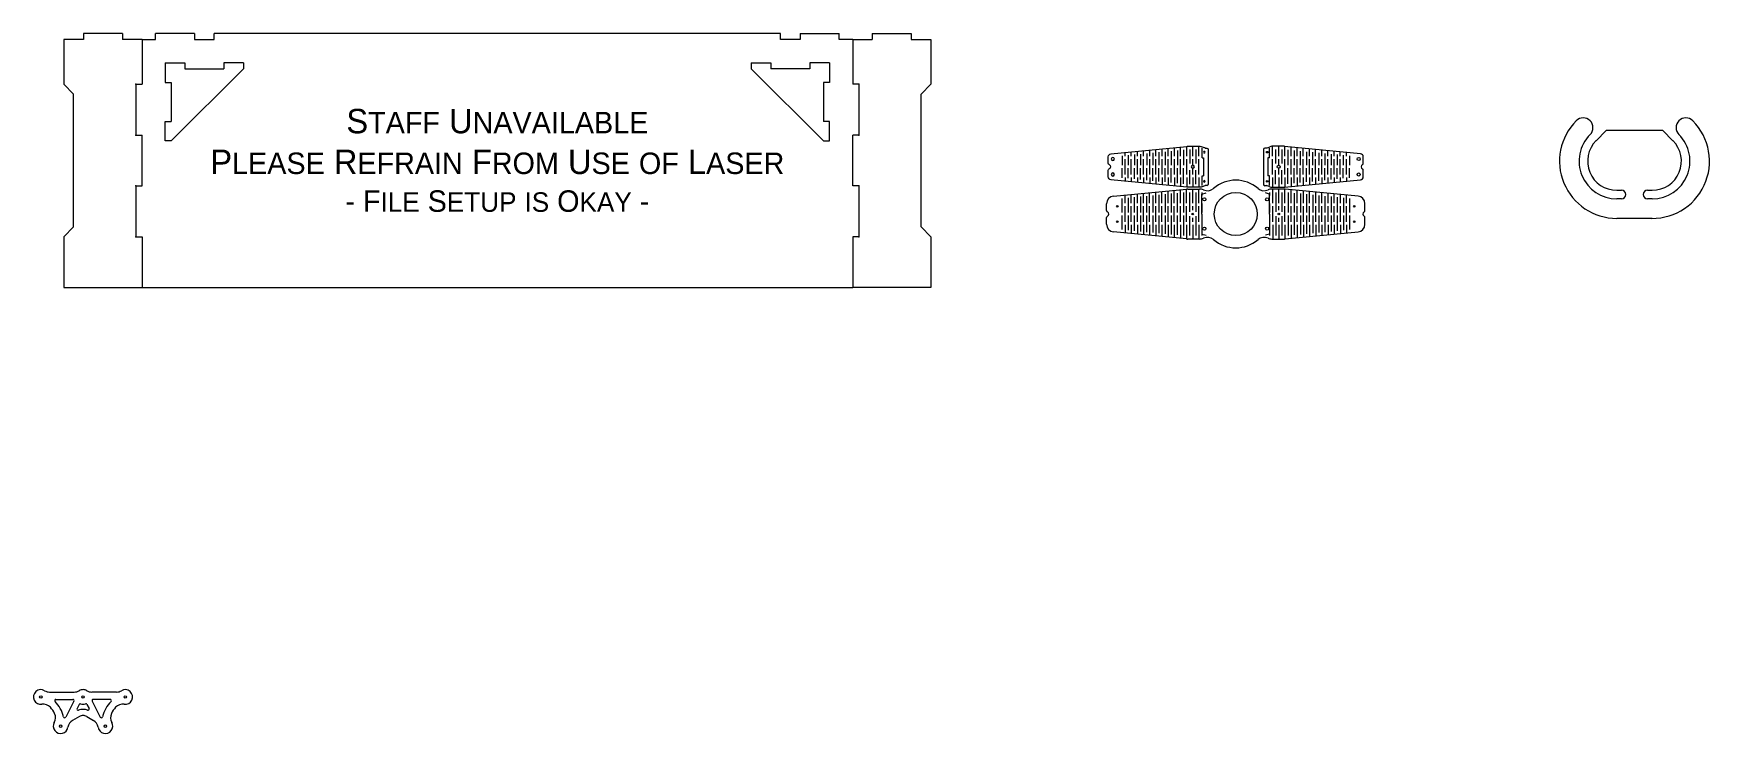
# Model space of a CAD drawing. Header units: inches. Extents: x -51 to 152, y -16 to 48.
# Drawn here: x -12.21 to 30.68, y 29.74 to 47.66 of the extents above; entities that cross this region are included whole.
import ezdxf

# ---------------------------------------------------------------- set-up
doc = ezdxf.new("R2010")
doc.units = ezdxf.units.IN
doc.header["$MEASUREMENT"] = 0
doc.layers.add('NOPLOT', color=40, linetype='Continuous', lineweight=5)
doc.styles.add('Hylian', font='cour.ttf')

# ---------------------------------------------------------------- blocks, each defined once
blk = doc.blocks.new('WatchBand')
at = {"layer": 'NOPLOT'}
for p, q in [((0, 11.2), (0, -11.3)), ((2, 12.2), (1, 12.2)), ((13.2, 13.3), (5.5, 13.3)), ((6, 7), (6, 13.3)), ((8, 11.2), (8, 2.2)), ((10, 7), (10, 13.3)), ((12, 11.2), (12, 2.2)), ((63.2, 8.5), (13.8, 13.2)), ((14, 7), (14, 13.2)), ((16, 11), (16, 1)), ((18, 7), (18, 12.8)), ((22, 7), (22, 12.4)), ((26, 7), (26, 12)), ((30, 7), (30, 11.7)), ((34, 7), (34, 11.3)), ((6, -5), (6, 5)), ((10, 1), (10, 5)), ((14, -5), (14, 5)), ((18, -5), (18, 5)), ((20, 10.6), (20, 1)), ((22, -5), (22, 5)), ((24, 10.2), (24, 1)), ((26, -5), (26, 5)), ((28, 9.8), (28, 1)), ((30, -5), (30, 5)), ((32, 9.5), (32, 1)), ((34, -5), (34, 5)), ((36, 9.1), (36, 1)), ((38, 7), (38, 10.9)), ((38, -5), (38, 5)), ((40, 8.7), (40, 1)), ((42, 7), (42, 10.5)), ((42, -5), (42, 5)), ((44, 8.3), (44, 1)), ((46, 7), (46, 10.1)), ((46, -5), (46, 5)), ((48, 7.9), (48, 1)), ((50, 7), (50, 9.7)), ((50, -5), (50, 5)), ((52, 7.5), (52, 1)), ((54, 7), (54, 9.3)), ((54, -5), (54, 5)), ((56, 7.1), (56, 1)), ((65, 2.3), (65, 6.5)), ((6, -7), (6, -13.3)), ((8, -11.3), (8, -2.2)), ((10, -5), (10, -1)), ((10, -7), (10, -13.3)), ((12, -11.3), (12, -2.2)), ((13.8, -13.2), (63.2, -8.5)), ((14, -7), (14, -13.2)), ((16, -11), (16, -1)), ((18, -7), (18, -12.8)), ((20, -10.6), (20, -1)), ((22, -7), (22, -12.4)), ((24, -10.2), (24, -1)), ((26, -7), (26, -12)), ((28, -9.8), (28, -1)), ((30, -7), (30, -11.7)), ((32, -9.5), (32, -1)), ((34, -7), (34, -11.3)), ((36, -9.1), (36, -1)), ((38, -7), (38, -10.9)), ((40, -8.7), (40, -1)), ((42, -7), (42, -10.5)), ((44, -8.3), (44, -1)), ((46, -7), (46, -10.1)), ((48, -7.9), (48, -1)), ((50, -7), (50, -9.7)), ((52, -7.5), (52, -1)), ((54, -7), (54, -9.3)), ((56, -7.1), (56, -1)), ((65, -6.5), (65, -2.3)), ((1, -12.2), (2, -12.2)), ((5.5, -13.3), (13.2, -13.3))]:
    blk.add_line(p, q, dxfattribs=at)
at = {"layer": 'NOPLOT', "color": 251, "true_color": 0x636466}
for p, q in [((4, 5.8), (4, 12.2)), ((4, 5.8), (3, 5.8)), ((3, 5.8), (3, -5.8)), ((4, -5.8), (3, -5.8)), ((4, -12.2), (4, -5.8))]:
    blk.add_line(p, q, dxfattribs=at)
at = {"layer": 'NOPLOT'}
for centre, radius in [((2.5, 9.5), 0.5), ((10, 0), 1), ((62, 5), 1), ((2.5, -9.5), 0.5), ((62, -5), 1)]:
    blk.add_circle(centre, radius, dxfattribs=at)
for centre, radius, start, end in [((1, 11.2), 1, 90, 180), ((0.4, 21.1), 9, 280.4045, 295.2662), ((5.5, 10.3), 3, 90, 115.2662), ((13.2, 6.3), 7, 84.4919, 90), ((63, 6.5), 2, 0, 84.4919), ((65, 0), 1.5, 113.5782, 246.4218), ((64, 2.3), 1, 293.5782, 0), ((63, -6.5), 2, 275.5081, 360), ((64, -2.3), 1, 360, 66.4218), ((1, -11.3), 1, 180, 270), ((0.4, -21.1), 9, 64.7338, 79.5955), ((5.5, -10.3), 3, 244.7338, 270), ((13.2, -6.3), 7, 270, 275.5081)]:
    blk.add_arc(centre, radius, start, end, dxfattribs=at)

msp = doc.modelspace()

# ---------------------------------------------------------------- linework, layer by layer
at = {"layer": 'NOPLOT'}
for p, q in [((-9.938, 47.657), (-10.938, 47.657)), ((-10.938, 47.657), (-10.938, 47.502)), ((-9.938, 47.657), (-9.938, 47.502)), ((-9.093, 47.502), (-9.093, 47.657)), ((-8.093, 47.657), (-9.093, 47.657)), ((-8.093, 47.657), (-8.093, 47.502)), ((6.907, 47.657), (-7.593, 47.657)), ((-7.593, 47.502), (-7.593, 47.657)), ((6.907, 47.502), (6.907, 47.657)), ((7.407, 47.657), (8.407, 47.657)), ((7.407, 47.657), (7.407, 47.502)), ((8.407, 47.502), (8.407, 47.657)), ((9.252, 47.657), (10.252, 47.657)), ((9.252, 47.657), (9.252, 47.502)), ((10.252, 47.657), (10.252, 47.502)), ((-11.438, 47.502), (-11.438, 46.357)), ((-10.938, 47.502), (-11.438, 47.502)), ((-9.438, 47.502), (-9.938, 47.502)), ((-9.438, 47.502), (-9.438, 46.357)), ((-9.438, 47.502), (-9.093, 47.502)), ((-8.093, 47.502), (-7.593, 47.502)), ((7.407, 47.502), (6.907, 47.502)), ((8.752, 47.502), (8.407, 47.502)), ((8.752, 47.502), (8.752, 46.357)), ((8.752, 47.502), (9.252, 47.502)), ((10.252, 47.502), (10.752, 47.502)), ((10.752, 47.502), (10.752, 46.357)), ((-8.843, 46.907), (-8.843, 46.407)), ((-8.843, 46.907), (-8.343, 46.907)), ((-8.343, 46.907), (-8.343, 46.752)), ((-6.843, 46.907), (-7.343, 46.907)), ((-7.343, 46.907), (-7.343, 46.752)), ((-6.843, 46.907), (-6.843, 46.752)), ((6.157, 46.907), (6.157, 46.752)), ((6.157, 46.907), (6.657, 46.907)), ((6.657, 46.907), (6.657, 46.752)), ((8.157, 46.907), (7.657, 46.907)), ((7.657, 46.907), (7.657, 46.752)), ((8.157, 46.907), (8.157, 46.407)), ((-11.438, 46.357), (-11.188, 46.107)), ((-9.593, 46.357), (-9.593, 45.057)), ((-9.593, 46.357), (-9.438, 46.357)), ((-8.843, 46.407), (-8.688, 46.407)), ((-6.843, 46.752), (-8.688, 44.907)), ((-8.688, 46.407), (-8.688, 45.407)), ((-8.343, 46.752), (-7.343, 46.752)), ((6.157, 46.752), (8.002, 44.907)), ((7.657, 46.752), (6.657, 46.752)), ((8.157, 46.407), (8.002, 46.407)), ((8.002, 46.407), (8.002, 45.407)), ((8.907, 46.357), (8.752, 46.357)), ((8.907, 46.357), (8.907, 45.057)), ((10.752, 46.357), (10.502, 46.107)), ((-11.188, 42.707), (-11.188, 46.107)), ((10.502, 42.707), (10.502, 46.107)), ((-9.593, 45.057), (-9.438, 45.057)), ((-9.438, 43.757), (-9.438, 45.057)), ((-8.843, 44.907), (-8.843, 45.407)), ((-8.843, 45.407), (-8.688, 45.407)), ((8.157, 45.407), (8.002, 45.407)), ((8.157, 44.907), (8.157, 45.407)), ((8.752, 43.757), (8.752, 45.057)), ((8.907, 45.057), (8.752, 45.057)), ((28.038, 45.172), (27.782, 44.915)), ((29.488, 45.172), (28.038, 45.172)), ((29.744, 44.915), (29.488, 45.172)), ((-8.688, 44.907), (-8.843, 44.907)), ((8.002, 44.907), (8.157, 44.907)), ((-9.593, 43.757), (-9.593, 42.457)), ((-9.593, 43.757), (-9.438, 43.757)), ((8.907, 43.757), (8.752, 43.757)), ((8.907, 43.757), (8.907, 42.457)), ((15.428, 43.496), (17.293, 43.676)), ((15.644, 43.438), (15.644, 43.077)), ((15.723, 43.315), (15.723, 43.524)), ((15.802, 43.453), (15.802, 43.077)), ((15.88, 43.315), (15.88, 43.54)), ((15.959, 43.468), (15.959, 43.077)), ((16.038, 43.315), (16.038, 43.555)), ((16.117, 43.483), (16.117, 43.077)), ((16.195, 43.315), (16.195, 43.57)), ((16.274, 43.498), (16.274, 43.077)), ((16.353, 43.315), (16.353, 43.585)), ((16.432, 43.514), (16.432, 43.077)), ((16.51, 43.315), (16.51, 43.6)), ((16.589, 43.529), (16.589, 43.077)), ((16.668, 43.315), (16.668, 43.615)), ((16.747, 43.544), (16.747, 43.077)), ((16.825, 43.315), (16.825, 43.631)), ((16.904, 43.559), (16.904, 43.077)), ((16.983, 43.315), (16.983, 43.646)), ((17.061, 43.574), (17.061, 43.077)), ((17.14, 43.315), (17.14, 43.661)), ((17.219, 43.587), (17.219, 43.077)), ((17.298, 43.315), (17.298, 43.678)), ((17.331, 43.678), (17.631, 43.678)), ((17.376, 43.587), (17.376, 43.097)), ((17.455, 43.315), (17.455, 43.678)), ((17.534, 43.587), (17.534, 43.097)), ((17.613, 43.315), (17.613, 43.678)), ((17.691, 43.587), (17.691, 43.512)), ((19.424, 43.587), (19.424, 43.512)), ((19.785, 43.678), (19.484, 43.678)), ((19.502, 43.315), (19.502, 43.678)), ((19.581, 43.587), (19.581, 43.097)), ((19.66, 43.315), (19.66, 43.678)), ((19.739, 43.587), (19.739, 43.097)), ((19.817, 43.315), (19.817, 43.678)), ((21.687, 43.496), (19.822, 43.676)), ((19.896, 43.587), (19.896, 43.077)), ((19.975, 43.315), (19.975, 43.661)), ((20.054, 43.574), (20.054, 43.077)), ((20.132, 43.315), (20.132, 43.646)), ((20.211, 43.559), (20.211, 43.077)), ((20.29, 43.315), (20.29, 43.631)), ((20.369, 43.544), (20.369, 43.077)), ((20.447, 43.315), (20.447, 43.615)), ((20.526, 43.529), (20.526, 43.077)), ((20.605, 43.315), (20.605, 43.6)), ((20.684, 43.514), (20.684, 43.077)), ((20.762, 43.315), (20.762, 43.585)), ((20.841, 43.498), (20.841, 43.077)), ((20.92, 43.315), (20.92, 43.57)), ((20.998, 43.483), (20.998, 43.077)), ((21.077, 43.315), (21.077, 43.555)), ((21.156, 43.468), (21.156, 43.077)), ((21.235, 43.315), (21.235, 43.54)), ((21.313, 43.453), (21.313, 43.077)), ((21.392, 43.315), (21.392, 43.524)), ((21.471, 43.438), (21.471, 43.077)), ((28.308, 43.646), (28.433, 43.646)), ((28.433, 43.426), (28.308, 43.426)), ((29.094, 43.646), (29.219, 43.646)), ((29.219, 43.426), (29.094, 43.426)), ((15.25, 43.128), (15.25, 43.3)), ((15.25, 42.776), (15.25, 42.948)), ((15.644, 42.998), (15.644, 42.638)), ((15.723, 42.839), (15.723, 43.236)), ((15.802, 42.998), (15.802, 42.623)), ((15.88, 42.839), (15.88, 43.236)), ((15.959, 42.998), (15.959, 42.608)), ((16.038, 42.839), (16.038, 43.236)), ((16.117, 42.998), (16.117, 42.592)), ((16.195, 42.839), (16.195, 43.236)), ((16.274, 42.998), (16.274, 42.577)), ((16.353, 42.839), (16.353, 43.236)), ((16.432, 42.998), (16.432, 42.562)), ((16.51, 42.839), (16.51, 43.236)), ((16.589, 42.998), (16.589, 42.547)), ((16.668, 42.839), (16.668, 43.236)), ((16.747, 42.998), (16.747, 42.532)), ((16.825, 42.839), (16.825, 43.236)), ((16.904, 42.998), (16.904, 42.516)), ((16.983, 42.839), (16.983, 43.236)), ((17.061, 42.998), (17.061, 42.501)), ((17.14, 42.839), (17.14, 43.236)), ((17.219, 42.998), (17.219, 42.489)), ((17.298, 42.839), (17.298, 43.236)), ((17.376, 42.979), (17.376, 42.489)), ((17.455, 43.136), (17.455, 43.236)), ((17.455, 42.839), (17.455, 42.939)), ((17.534, 42.979), (17.534, 42.489)), ((17.613, 42.839), (17.613, 43.236)), ((17.691, 43.311), (17.691, 43.077)), ((17.691, 42.998), (17.691, 42.764)), ((19.424, 43.311), (19.424, 43.077)), ((19.424, 42.998), (19.424, 42.764)), ((19.502, 42.839), (19.502, 43.236)), ((19.581, 42.979), (19.581, 42.489)), ((19.66, 43.136), (19.66, 43.236)), ((19.66, 42.839), (19.66, 42.939)), ((19.739, 42.979), (19.739, 42.489)), ((19.817, 42.839), (19.817, 43.236)), ((19.896, 42.998), (19.896, 42.489)), ((19.975, 42.839), (19.975, 43.236)), ((20.054, 42.998), (20.054, 42.501)), ((20.132, 42.839), (20.132, 43.236)), ((20.211, 42.998), (20.211, 42.516)), ((20.29, 42.839), (20.29, 43.236)), ((20.369, 42.998), (20.369, 42.532)), ((20.447, 42.839), (20.447, 43.236)), ((20.526, 42.998), (20.526, 42.547)), ((20.605, 42.839), (20.605, 43.236)), ((20.684, 42.998), (20.684, 42.562)), ((20.762, 42.839), (20.762, 43.236)), ((20.841, 42.998), (20.841, 42.577)), ((20.92, 42.839), (20.92, 43.236)), ((20.998, 42.998), (20.998, 42.592)), ((21.077, 42.839), (21.077, 43.236)), ((21.156, 42.998), (21.156, 42.608)), ((21.235, 42.839), (21.235, 43.236)), ((21.313, 42.998), (21.313, 42.623)), ((21.392, 42.839), (21.392, 43.236)), ((21.471, 42.998), (21.471, 42.638)), ((21.865, 43.128), (21.865, 43.3)), ((21.865, 42.776), (21.865, 42.948)), ((29.219, 42.926), (28.308, 42.926)), ((-11.438, 42.457), (-11.188, 42.707)), ((10.752, 42.457), (10.502, 42.707)), ((17.293, 42.4), (15.428, 42.58)), ((15.723, 42.76), (15.723, 42.551)), ((15.88, 42.76), (15.88, 42.536)), ((16.038, 42.76), (16.038, 42.521)), ((16.195, 42.76), (16.195, 42.506)), ((16.353, 42.76), (16.353, 42.491)), ((16.51, 42.76), (16.51, 42.475)), ((16.668, 42.76), (16.668, 42.46)), ((16.825, 42.76), (16.825, 42.445)), ((16.983, 42.76), (16.983, 42.43)), ((17.14, 42.76), (17.14, 42.415)), ((17.298, 42.76), (17.298, 42.398)), ((17.455, 42.76), (17.455, 42.398)), ((17.613, 42.76), (17.613, 42.398)), ((17.691, 42.563), (17.691, 42.489)), ((19.424, 42.563), (19.424, 42.489)), ((19.502, 42.76), (19.502, 42.398)), ((19.66, 42.76), (19.66, 42.398)), ((19.817, 42.76), (19.817, 42.398)), ((19.822, 42.4), (21.687, 42.58)), ((19.975, 42.76), (19.975, 42.415)), ((20.132, 42.76), (20.132, 42.43)), ((20.29, 42.76), (20.29, 42.445)), ((20.447, 42.76), (20.447, 42.46)), ((20.605, 42.76), (20.605, 42.475)), ((20.762, 42.76), (20.762, 42.491)), ((20.92, 42.76), (20.92, 42.506)), ((21.077, 42.76), (21.077, 42.521)), ((21.235, 42.76), (21.235, 42.536)), ((21.392, 42.76), (21.392, 42.551)), ((-11.438, 42.457), (-11.438, 41.157)), ((-9.593, 42.457), (-9.438, 42.457)), ((-9.438, 42.457), (-9.438, 41.157)), ((8.907, 42.457), (8.752, 42.457)), ((8.752, 42.457), (8.752, 41.157)), ((10.752, 42.457), (10.752, 41.157)), ((17.631, 42.398), (17.331, 42.398)), ((19.484, 42.398), (19.785, 42.398)), ((-11.438, 41.157), (-9.438, 41.157)), ((-9.438, 41.157), (8.752, 41.157)), ((10.752, 41.157), (8.752, 41.157)), ((-11.802, 30.803), (-11.173, 30.803)), ((-11.641, 30.616), (-11.209, 30.616)), ((-11.181, 30.57), (-11.388, 30.165)), ((-11.048, 30.487), (-11.101, 30.383)), ((-10.846, 30.487), (-10.793, 30.383)), ((-10.092, 30.803), (-10.722, 30.803)), ((-10.713, 30.57), (-10.506, 30.165)), ((-10.253, 30.616), (-10.686, 30.616)), ((-11.041, 30.178), (-11.213, 30.079)), ((-10.853, 30.178), (-10.681, 30.079))]:
    msp.add_line(p, q, dxfattribs=at)
at = {"layer": 'NOPLOT', "color": 251, "true_color": 0x636466}
for p, q in [((17.691, 43.55), (17.8, 43.579)), ((17.691, 43.038), (17.691, 43.55)), ((19.424, 43.55), (19.315, 43.579)), ((19.424, 43.038), (19.424, 43.55)), ((17.691, 43.038), (17.691, 42.526)), ((19.424, 43.038), (19.424, 42.526)), ((17.691, 42.526), (17.8, 42.497)), ((19.424, 42.526), (19.315, 42.497))]:
    msp.add_line(p, q, dxfattribs=at)
at = {"layer": 'NOPLOT'}
for centre, radius in [((17.753, 43.412), 0.0394), ((18.558, 43.038), 0.551), ((19.362, 43.412), 0.0394), ((15.526, 43.235), 0.0197), ((17.455, 43.038), 0.0197), ((19.66, 43.038), 0.0197), ((21.589, 43.235), 0.0197), ((15.526, 42.841), 0.0197), ((17.753, 42.664), 0.0394), ((19.362, 42.664), 0.0394), ((21.589, 42.841), 0.0197), ((-12.027, 30.678), 0.0312), ((-10.947, 30.678), 0.0312), ((-9.867, 30.678), 0.0312), ((-11.52, 29.931), 0.0312), ((-10.374, 29.931), 0.0312)]:
    msp.add_circle(centre, radius, dxfattribs=at)
for centre, radius, start, end in [((27.45, 45.248), 0.25, 315, 135), ((30.077, 45.248), 0.25, 45, 225), ((28.308, 44.39), 1.464, 135, 270), ((28.308, 44.39), 0.964, 135, 270), ((29.219, 44.39), 1.464, 265.1011, 45), ((29.219, 44.39), 0.964, 270, 45), ((28.308, 44.39), 0.744, 135, 270), ((29.219, 44.39), 0.744, 270, 45), ((18.558, 43.038), 0.866, 48.907, 131.093), ((15.447, 43.3), 0.197, 95.5081, 180), ((17.331, 43.284), 0.394, 90, 95.5081), ((17.631, 43.441), 0.236, 64.7338, 90), ((17.833, 43.869), 0.236, 244.7338, 311.093), ((19.282, 43.869), 0.236, 228.907, 295.2662), ((19.484, 43.441), 0.236, 90, 115.2662), ((19.785, 43.284), 0.394, 84.4919, 90), ((21.668, 43.3), 0.197, 0, 84.4919), ((28.433, 43.536), 0.11, 270, 90), ((29.094, 43.536), 0.11, 90, 270), ((15.29, 43.128), 0.0394, 180, 246.4218), ((15.29, 42.948), 0.0394, 113.5782, 180), ((15.25, 43.038), 0.0591, 293.5782, 66.4218), ((21.865, 43.038), 0.0591, 113.5782, 246.4218), ((21.825, 43.128), 0.0394, 293.5782, 0), ((21.825, 42.948), 0.0394, 0, 66.4218), ((15.447, 42.776), 0.197, 180, 264.4919), ((21.668, 42.776), 0.197, 275.5081, 0), ((17.331, 42.792), 0.394, 264.4919, 270), ((17.631, 42.634), 0.236, 270, 295.2662), ((17.833, 42.207), 0.236, 48.907, 115.2662), ((18.558, 43.038), 0.866, 228.907, 311.093), ((19.282, 42.207), 0.236, 64.7338, 131.093), ((19.484, 42.634), 0.236, 244.7338, 270), ((19.785, 42.792), 0.394, 270, 275.5081), ((-12.027, 30.678), 0.188, 58.9973, 278.1532), ((-11.965, 30.245), 0.25, 42.8461, 98.1532), ((-11.802, 31.053), 0.25, 238.9973, 270), ((-11.641, 30.585), 0.0312, 90, 224.7547), ((-12.249, 29.982), 0.824, 13.2749, 44.7547), ((-11.209, 30.585), 0.0312, 332.9362, 90), ((-11.173, 31.053), 0.25, 270, 301.0027), ((-11.021, 30.472), 0.0312, 70.4055, 152.9362), ((-10.947, 30.678), 0.188, 90, 121.0027), ((-10.947, 30.678), 0.188, 250.4055, 270), ((-10.947, 30.678), 0.188, 58.9973, 90), ((-10.947, 30.678), 0.188, 270, 289.5945), ((-10.874, 30.472), 0.0312, 27.0638, 109.5945), ((-10.722, 31.053), 0.25, 238.9973, 270), ((-10.686, 30.585), 0.0312, 90, 207.0638), ((-9.646, 29.982), 0.824, 135.2453, 166.7251), ((-10.253, 30.585), 0.0312, 315.2453, 90), ((-9.929, 30.245), 0.25, 81.8468, 137.1539), ((-10.092, 31.053), 0.25, 270, 301.0027), ((-9.867, 30.678), 0.188, 261.8468, 121.0027), ((-12.249, 29.982), 0.637, 25.4945, 42.8461), ((-11.9, 30.149), 0.25, 330.1875, 25.4945), ((-11.416, 30.179), 0.0312, 193.2749, 332.9362), ((-11.088, 29.862), 0.25, 120, 170.9458), ((-11.073, 30.369), 0.0312, 152.9362, 289.6469), ((-10.947, 30.016), 0.344, 90, 109.6469), ((-10.947, 30.016), 0.187, 90, 120), ((-10.947, 30.016), 0.344, 70.3531, 90), ((-10.947, 30.016), 0.187, 60, 90), ((-10.821, 30.369), 0.0312, 250.3531, 27.0638), ((-10.806, 29.862), 0.25, 9.0542, 60), ((-10.478, 30.179), 0.0312, 207.0638, 346.7251), ((-9.995, 30.149), 0.25, 154.5055, 209.8125), ((-9.646, 29.982), 0.637, 137.1539, 154.5055), ((-11.52, 29.931), 0.188, 150.1875, 350.9458), ((-10.374, 29.931), 0.188, 189.0542, 29.8125)]:
    msp.add_arc(centre, radius, start, end, dxfattribs=at)
for p in [(-9.593, 46.357), (8.907, 46.357), (-9.593, 45.057), (8.907, 45.057), (-9.593, 43.757), (8.907, 43.757), (-9.593, 42.457), (8.907, 42.457)]:
    msp.add_point(p, dxfattribs=at)

# ---------------------------------------------------------------- block references
at = {"layer": 'NOPLOT', "yscale": 0.03937, "zscale": 0.03937}
for p, xscale in [((17.852, 44.247), -0.03937), ((19.263, 44.247), 0.03937)]:
    msp.add_blockref('WatchBand', p, dxfattribs=dict(at, xscale=xscale))

# ---------------------------------------------------------------- texts
at = {"layer": 'NOPLOT', "insert": (-0.343, 44.407), "char_height": 0.625, "attachment_point": 5, "style": 'Hylian'}
msp.add_mtext_dynamic_manual_height_columns('{\\fGill Sans MT|b0|i0|c0|p34;S\\H0.88x;TAFF\\H1.1364x; U\\H0.88x;NAVAILABLE\\P\\H1.1364x;P\\H0.88x;LEASE\\H1.1364x; R\\H0.88x;EFRAIN\\H1.1364x; F\\H0.88x;ROM\\H1.1364x; U\\H0.88x;SE\\H1.1364x; \\H0.88x;OF\\H1.1364x; L\\H0.88x;ASER\\H1.1364x;\\P\\H0.88x;- F\\H0.90909x;ILE\\H1.1x; S\\H0.90909x;ETUP\\H1.1x; \\H0.90909x;IS\\H1.1x; O\\H0.90909x;KAY\\H1.1x; -}', width=18.77761, gutter_width=1.25, heights=[0], dxfattribs=at)

doc.saveas('drawing.dxf')
